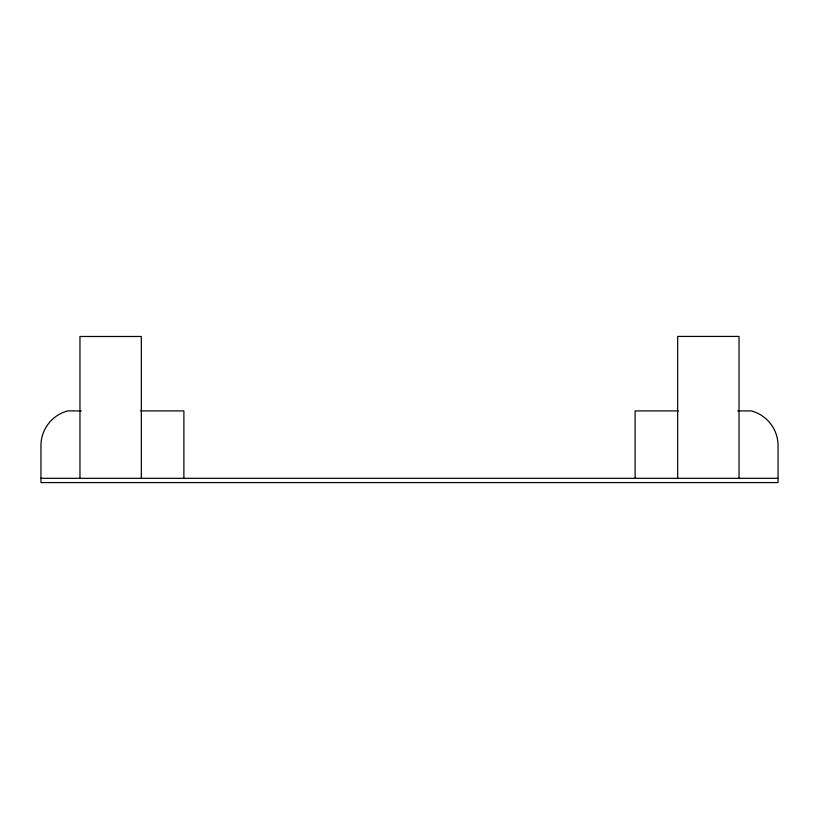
<?xml version="1.0" encoding="UTF-8"?>
<svg xmlns="http://www.w3.org/2000/svg" width="819" height="819" viewBox="0 0 819 819"><rect width="100%" height="100%" fill="white"/><g stroke="black" fill="none" stroke-linecap="round" stroke-linejoin="round"><path stroke-width="1.23" d="M81.286 410.913L67.629 410.913A35.995 35.995 0 0 0 40.95 445.679L40.95 482.575L778.05 482.575L778.05 445.679A35.995 35.995 0 0 0 751.371 410.913L737.714 410.913M140.776 410.913L183.886 410.913L183.886 478.316M678.224 410.913L635.114 410.913L635.114 478.316M40.95 478.316L778.05 478.316M739.035 478.316L739.035 336.425L677.682 336.425L677.682 478.316M141.318 478.316L141.318 336.486L79.965 336.486L79.965 478.316"/></g></svg>
